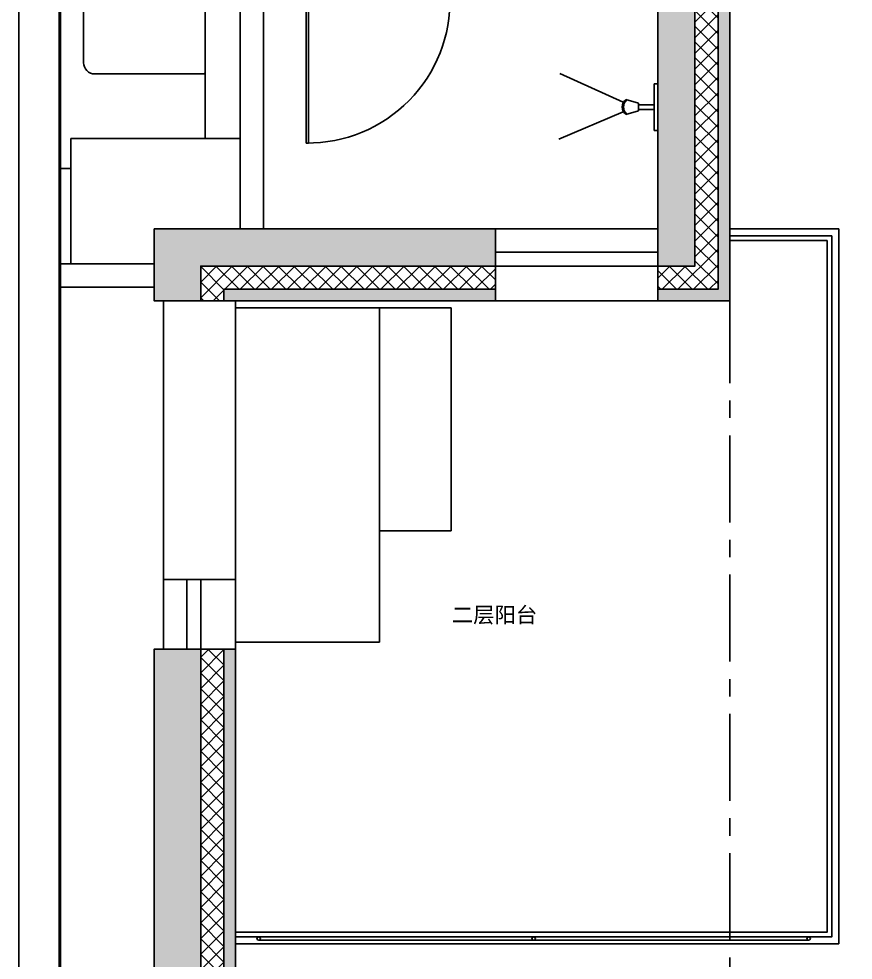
# Model space of a CAD drawing. Extents: x -40040 to 35635, y -182662 to -38118.
# Drawn here: x -8997 to -5401, y -97872 to -93816 of the extents above; entities that cross this region are included whole.
import ezdxf

# ---------------------------------------------------------------- set-up
doc = ezdxf.new("R2010")
doc.units = 0
doc.header["$LTSCALE"] = 1000
doc.header["$MEASUREMENT"] = 0
doc.linetypes.add('CENTER', pattern=[2, 1.25, -0.25, 0.25, -0.25])
doc.layers.add('_0', color=7, linetype='Continuous', lineweight=25)
for name, color, linetype in [('A', 163, 'CENTER'), ('A-ANNO-DIMS', 6, 'Continuous'), ('A-ANNO-NOTE', 4, 'Continuous'), ('A-FLOR-STRS', 54, 'Continuous'), ('A-FURN-PATT-251', 251, 'Continuous'), ('A-SECT-005', 5, 'Continuous'), ('A-WALL-FULL', 5, 'Continuous'), ('核对', 2, 'Continuous')]:
    doc.layers.add(name, color=color, linetype=linetype)
doc.layers.add('A-ANNO-NPLT', color=250, linetype='Continuous', plot=False)
doc.styles.add('DIM', font='ARIALN.TTF')
pattern_1 = [(135, (679382.045, -481348.93), (-33.6759605, -33.6759605), []), (225, (679382.045, -481348.93), (33.6759605, -33.6759605), [])]

# ---------------------------------------------------------------- blocks, each defined once
blk = doc.blocks.new('basesisi')
at = {"layer": 'A-FURN-PATT-251'}
h = blk.add_hatch(color=256, dxfattribs=at)
h.dxf.hatch_style = 1
h.paths.add_polyline_path([(28093.4, -83047.1), (27933.4, -83047.1), (27933.4, -78867.1), (28093.4, -78867.1)])
h = blk.add_hatch(color=256, dxfattribs=at)
h.dxf.hatch_style = 1
h.paths.add_polyline_path([(28193.4, -83147.1), (27933.4, -83147.1), (27933.4, -83197.1), (28243.4, -83197.1), (28243.4, -78867.1), (28193.4, -78867.1)])
h = blk.add_hatch(dxfattribs=at)
h.set_pattern_fill('ANSI37', color=256, scale=30, angle=90)
h.set_pattern_definition(pattern_1)
h.paths.add_polyline_path([(28093.4, -78867.1), (28193.4, -78867.1), (28193.4, -83147.1), (27933.4, -83147.1), (27933.4, -83047.1), (28093.4, -83047.1)])
h = blk.add_hatch(color=256, dxfattribs=at)
h.dxf.hatch_style = 1
h.paths.add_polyline_path([(25963.4, -83197.1), (25763.4, -83197.1), (25763.4, -82887.1), (27233.4, -82887.1), (27233.4, -83047.1), (25963.4, -83047.1)])
h = blk.add_hatch(dxfattribs=at)
h.set_pattern_fill('ANSI37', color=256, scale=30, angle=90)
h.set_pattern_definition(pattern_1)
h.paths.add_polyline_path([(27233.4, -83047.1), (27233.4, -83147.1), (26063.4, -83147.1), (26063.4, -83197.1), (25963.4, -83197.1), (25963.4, -83047.1)])
h = blk.add_hatch(color=256, dxfattribs=at)
h.dxf.hatch_style = 1
h.paths.add_polyline_path([(26063.4, -83147.1), (27233.4, -83147.1), (27233.4, -83197.1), (26063.4, -83197.1)])
h = blk.add_hatch(color=256, dxfattribs=at)
h.dxf.hatch_style = 1
h.paths.add_polyline_path([(25963.4, -87767.1), (25963.4, -84697.1), (25763.4, -84697.1), (25763.4, -87767.1)])
h = blk.add_hatch(dxfattribs=at)
h.set_pattern_fill('ANSI37', color=256, scale=30, angle=90)
h.set_pattern_definition(pattern_1)
h.paths.add_polyline_path([(25963.4, -87767.1), (26063.4, -87767.1), (26063.4, -84697.1), (25963.4, -84697.1)])
h = blk.add_hatch(color=256, dxfattribs=at)
h.dxf.hatch_style = 1
h.paths.add_polyline_path([(26063.4, -87767.1), (26113.4, -87767.1), (26113.4, -84697.1), (26063.4, -84697.1)])
for p, q in [((26133.4, -81447.1), (26133.4, -82887.1)), ((26233.4, -81447.1), (26233.4, -82887.1)), ((25983.4, -81587.1), (25983.4, -82497.1)), ((27784.1, -82340.1), (27510.9, -82217)), ((27918.4, -82462.1), (27918.4, -82262.1)), ((27918.4, -82262.1), (27933.4, -82262.1)), ((27933.4, -82262.1), (27933.4, -82462.1)), ((27850.2, -82344.5), (27796.2, -82328.8)), ((27850.2, -82344.5), (27850.2, -82378.6)), ((27918.4, -82351.6), (27850.2, -82351.6)), ((27918.4, -82372.9), (27850.2, -82372.9)), ((27784.1, -82382.9), (27506.4, -82500.5)), ((27850.2, -82378.6), (27796.2, -82394.2)), ((27933.4, -82462.1), (27918.4, -82462.1)), ((26133.4, -82497.1), (25403.4, -82497.1)), ((25403.4, -82497.1), (25403.4, -83037.1)), ((25403.4, -82627.1), (25356.4, -82627.1)), ((27233.4, -82887.1), (27933.4, -82887.1)), ((27233.4, -82987.1), (27933.4, -82987.1)), ((25763.4, -83037.1), (25356.4, -83037.1)), ((27233.4, -83047.1), (27933.4, -83047.1)), ((25763.4, -83137.1), (25356.4, -83137.1)), ((25803.4, -84397.1), (25803.4, -83197.1)), ((26113.4, -84397.1), (26113.4, -83197.1)), ((27233.4, -83197.1), (27933.4, -83197.1)), ((26113.4, -83227.1), (26733.4, -83227.1)), ((26733.4, -83227.1), (26733.4, -84667.1)), ((27043.4, -83227.1), (26733.4, -83227.1)), ((26733.4, -83227.1), (26733.4, -83237.1)), ((27043.4, -84187), (27043.4, -83227.1)), ((26733.4, -84187), (27043.4, -84187)), ((26113.4, -84397.1), (25803.4, -84397.1)), ((25803.4, -84397.1), (25803.4, -84697.1)), ((25903.4, -84397.1), (25903.4, -84697.1)), ((25963.4, -84397.1), (25963.4, -84697.1)), ((26113.4, -84397.1), (26113.4, -84697.1)), ((26733.4, -84667.1), (26113.4, -84667.1))]:
    blk.add_line(p, q, dxfattribs=at)
for points in [[(28093.4, -78867.1), (28193.4, -78867.1), (28193.4, -83147.1), (27933.4, -83147.1), (27933.4, -83047.1), (28093.4, -83047.1)], [(28093.4, -83047.1), (27933.4, -83047.1), (27933.4, -78867.1), (28093.4, -78867.1)], [(26428.4, -82517.1), (26418.4, -82517.1), (26418.4, -81877.1), (26428.4, -81877.1)], [(26063.4, -83147.1), (27233.4, -83147.1), (27233.4, -83197.1), (26063.4, -83197.1)], [(25963.4, -87767.1), (25963.4, -84697.1), (25763.4, -84697.1), (25763.4, -87767.1)], [(25963.4, -87767.1), (26063.4, -87767.1), (26063.4, -84697.1), (25963.4, -84697.1)], [(26063.4, -87767.1), (26113.4, -87767.1), (26113.4, -84697.1), (26063.4, -84697.1)]]:
    blk.add_lwpolyline(points, close=True, dxfattribs=at)
for points in [[(28193.4, -83147.1), (27933.4, -83147.1), (27933.4, -83197.1), (28243.4, -83197.1), (28243.4, -78867.1), (28193.4, -78867.1), (28193.4, -83147.1)], [(25963.4, -83197.1), (25763.4, -83197.1), (25763.4, -82887.1), (27233.4, -82887.1), (27233.4, -83047.1), (25963.4, -83047.1), (25963.4, -83197.1)], [(28243.4, -82887.1), (28713.4, -82887.1), (28713.4, -85967.1), (26113.4, -85967.1)], [(28243.4, -82937.1), (28663.4, -82937.1), (28663.4, -85917.1), (26113.4, -85917.1)], [(27233.4, -83047.1), (27233.4, -83147.1), (26063.4, -83147.1), (26063.4, -83197.1), (25963.4, -83197.1), (25963.4, -83047.1), (27233.4, -83047.1)]]:
    blk.add_lwpolyline(points, dxfattribs=at)
blk.add_lwpolyline([(25458.8, -81921.9), (25458.8, -82170.7, 0.414214), (25507.1, -82218.9), (25973.8, -82218.9, 0.414214), (25983.4, -82209.2), (25983.4, -81883.3, 0.414214), (25973.8, -81873.7), (25507.1, -81873.7, 0.414214)], format="xyb", close=True, dxfattribs=at)
for centre, radius, start, end in [((26423.4, -81902.7), 614.4, 269.5337, 1.4578), ((27822.5, -82361.5), 42, 128.8688, 231.1312), ((27822.5, -82361.5), 37, 128.8688, 231.1312)]:
    blk.add_arc(centre, radius, start, end, dxfattribs=at)
blk = doc.blocks.new('alsidufhasdf')
at = {"layer": 'A-ANNO-NOTE', "const_width": 12.5, "flags": 128}
blk.add_lwpolyline([(-69970.8, -65800.3), (-69970.8, -51475.3), (-80015.8, -51475.3), (-80015.8, -65800.3)], close=True, dxfattribs=at)
at = {"layer": 'A-ANNO-NPLT'}
blk.add_lwpolyline([(-69795.8, -66000.3), (-69795.8, -51300.3), (-80190.8, -51300.3), (-80190.8, -66000.3)], close=True, dxfattribs=at)
blk = doc.blocks.new('00')
at = {"layer": 'A', "ltscale": 0.3}
blk.add_line((28518.3, -127585.9), (28518.3, -113480.5), dxfattribs=at)
blk = doc.blocks.new('shuijinnb')
at = {"layer": 'A-SECT-005'}
h = blk.add_hatch(dxfattribs=at)
h.set_pattern_fill('ANSI31', color=1, scale=50)
h.set_pattern_definition([(45, (-46462.45, 1104.22), (-56.1266, 56.1266), [])])
edge = h.paths.add_edge_path()
edge.add_arc((-5333.3, -117126.7), 250, 0, 360)
edge = h.paths.add_edge_path()
edge.add_arc((-5693.3, -123676.7), 250, 0, 360)
edge = h.paths.add_edge_path()
edge.add_arc((-5143.3, -124276.7), 250, 0, 360)

msp = doc.modelspace()

# ---------------------------------------------------------------- linework, layer by layer
at = {"layer": 'A-FLOR-STRS', "color": 251}
for p, q in [((-7963.3, -97771.7), (-5593.3, -97771.7)), ((-7963.3, -97786.7), (-5593.3, -97786.7))]:
    msp.add_line(p, q, dxfattribs=at)
for points in [[(-5933.3, -94721.7), (-5463.3, -94721.7), (-5463.3, -97801.7), (-8063.3, -97801.7)], [(-5933.3, -94751.7), (-5493.3, -94751.7), (-5493.3, -97771.7), (-8063.3, -97771.7)], [(-8063.3, -97751.7), (-5513.3, -97751.7), (-5513.3, -94771.7), (-5933.3, -94771.7)]]:
    msp.add_lwpolyline(points, dxfattribs=at)
for centre in [(-7963.3, -97779.2), (-6778.3, -97779.2), (-5593.3, -97779.2)]:
    msp.add_circle(centre, 7.5, dxfattribs=at)
at = {"layer": 'A-FURN-PATT-251'}
msp.add_line((-8997.1, -38120.4), (-8997.1, -182662.1), dxfattribs=at)
at = {"layer": 'A-WALL-FULL'}
for p, q in [((-5933.3, -95031.7), (-5933.3, -88632.9)), ((-8063.3, -100621.7), (-8063.3, -95031.7)), ((-8063.3, -95031.7), (-5933.3, -95031.7))]:
    msp.add_line(p, q, dxfattribs=at)

# ---------------------------------------------------------------- block references
at = {"layer": '_0', "color": 6}
msp.add_blockref('basesisi', (-34176.7, -11834.7), dxfattribs=at)
at = {"layer": 'A-ANNO-DIMS', "xscale": 1.010204081632657, "yscale": 1.010204081632657, "zscale": 1.010204081632657}
msp.add_blockref('alsidufhasdf', (72012, -36296.7), dxfattribs=at)
at = {"layer": '核对', "color": 2}
msp.add_blockref('00', (-34451.6, 25000), dxfattribs=at)
at = {"layer": '核对', "color": 1}
msp.add_blockref('shuijinnb', (0, 25000), dxfattribs=at)

# ---------------------------------------------------------------- texts
at = {"layer": 'A-ANNO-NOTE', "insert": (-7131, -96350.7), "char_height": 67.5, "width": 711.432, "attachment_point": 1, "style": 'DIM'}
msp.add_mtext('{\\fSimSun|b0|i0|c134|p2;二层阳台}', dxfattribs=at)

doc.saveas('drawing.dxf')
